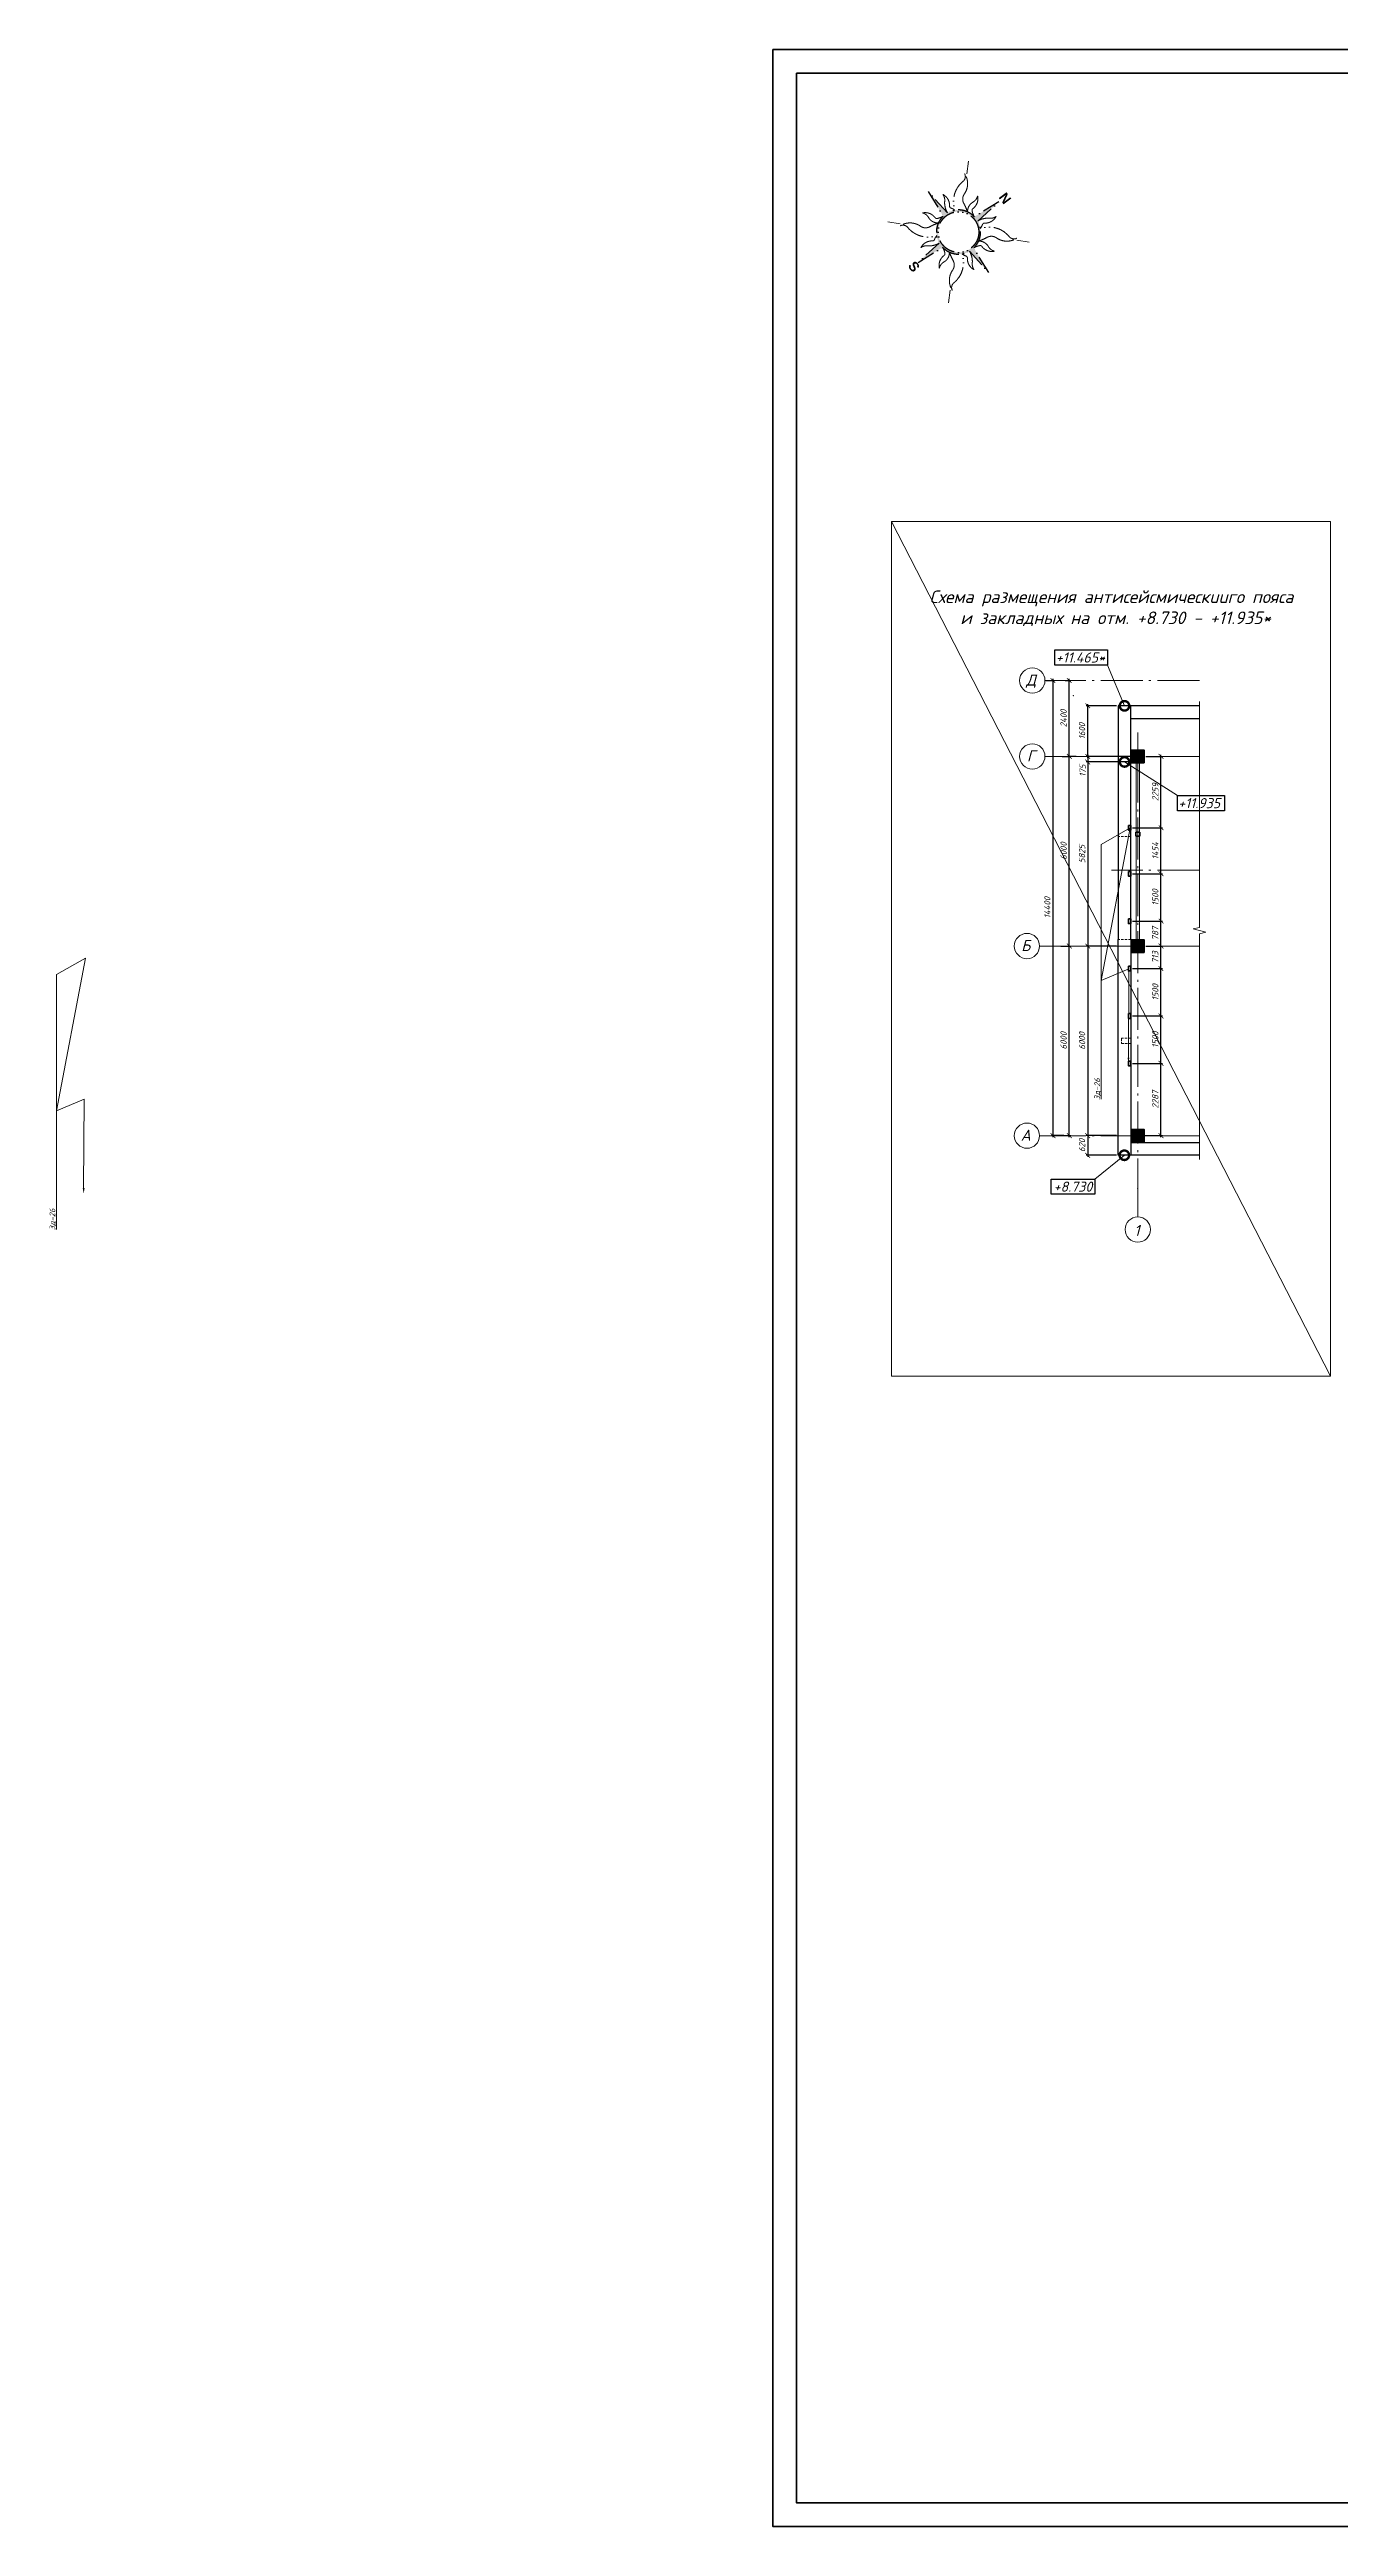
# Model space of a CAD drawing. Header units: millimetres. Extents: x -261261 to 40490, y -238222 to -44846.
# Drawn here: x -261261 to -220414, y -123214 to -44846 of the extents above; entities that cross this region are included whole.
import ezdxf
from ezdxf import colors
from ezdxf.entities.mleader import LeaderData, LeaderLine
from ezdxf.enums import TextEntityAlignment as Align
from ezdxf.math import Vec2, Vec3

# ---------------------------------------------------------------- set-up
doc = ezdxf.new("R2010")
doc.units = ezdxf.units.MM
doc.header["$MEASUREMENT"] = 0
for name, pattern in [('ACAD_ISO14W100', [24, 12, -3, 0, -3, 0, -3, 0, -3]), ('Double Dashed', [1797.222233, 1325, -211.666656, 63.333344, -197.222233]), ('штриховаяX2', [38.1, 25.4, -12.7])]:
    doc.linetypes.add(name, pattern=pattern)
doc.layers.get('0').update_dxf_attribs({"lineweight": 5})
for name, color, linetype, lineweight in [('#Бетон', 10, 'Continuous', 35), ('#Выноски', 150, 'Continuous', 15), ('#Оси', 7, 'Continuous', 5), ('0_Ном._пера__99', 7, 'Continuous', 40), ('k_ Размеры', 7, 'Continuous', 15), ('колонны_Ном._пера__94', 252, 'Continuous', 13), ('колонны_Ном._пера__99', 7, 'Continuous', 40), ('Конструкции', 160, 'Continuous', 5), ('оси_Ном._пера__96', 7, 'Continuous', 5), ('оси_Ном._пера__97', 7, 'Continuous', 20), ('размеры', 7, 'Continuous', 5), ('чертеж_Ном._пера__98', 7, 'Continuous', 35)]:
    doc.layers.add(name, color=color, linetype=linetype, lineweight=lineweight)
for name, color, linetype in [('#стены наруж', 7, 'Continuous'), ('Block01', 7, 'Continuous'), ('колонны', 7, 'Continuous'), ('текст', 7, 'Continuous'), ('чертеж', 7, 'Continuous')]:
    doc.layers.add(name, color=color, linetype=linetype)
doc.styles.add('GOST 2.304', font='isocpeui.ttf')
doc.styles.get("Standard").update_dxf_attribs({"font": 'isocpeui.ttf'})
doc.styles.add('STEP PR', font='isocpeui.ttf')
doc.dimstyles.get("Standard").update_dxf_attribs({"dimtxt": 200, "dimasz": 150, "dimexe": 50, "dimexo": 50, "dimgap": 80, "dimtad": 1, "dimdec": 0, "dimzin": 0, "dimdsep": 46, "dimtxsty": 'Standard', "dimblk": 'ARCHTICK', "dimcen": 5, "dimdle": 50, "dimadec": 0, "dimazin": 0, "dimtfac": 1, "dimtdec": 0, "dimtofl": 0, "dimtmove": 1, "dimatfit": 3, "dimfxl": 1, "dimtolj": 1, "dimtzin": 0, "dimarcsym": 0})

# ---------------------------------------------------------------- blocks, each defined once
blk = doc.blocks.new('Roza vetrov')
at = {"layer": 'Block01', "linetype": 'ACAD_ISO14W100', "true_color": 0xf3d459}
h = blk.add_hatch(color=41, dxfattribs=at)
h.paths.add_polyline_path([(18.4, 27.8), (6.5, 13, 0.343879), (-11.1, 9.5), (-27.8, 18.4), (-13, 6.5, 0.343879), (-9.5, -11.1), (-18.4, -27.8), (-6.5, -13, 0.343879), (11.1, -9.5), (27.8, -18.4), (13, -6.5, 0.343879), (9.5, 11.1)])
h.paths.add_polyline_path([(13.4, 1.3, -1), (-13.4, -1.3, -1)], flags=16)
at = {"layer": 'Block01', "color": 41, "linetype": 'ACAD_ISO14W100', "lineweight": 20, "true_color": 0xf3d459}
for points in [[(-11.1, 9.5, -0.147145), (-15.3, 15.7, 0.199542), (-18, 19.9, -0.291773), (-11.3, 14.2, 0.285284), (-10.1, 13.2, -0.119553), (-7, 12.7, -0.314789), (-8.4, 32.5, 0.353365), (-9.1, 37.6, -0.305908), (-4.8, 24.9, 0.281282), (-3.1, 19, -0.036464), (1.2, 14.5, -0.28414), (2.4, 21.8, 0.199542), (3.9, 26.6, -0.291773), (3.8, 17.8, 0.285284), (3.7, 16.2, 0.090517), (6.5, 13)], [(9.5, 11.1, -0.147145), (15.7, 15.3, 0.199542), (19.9, 18, -0.291773), (14.2, 11.3, 0.285284), (13.2, 10.1, -0.119553), (12.7, 7, -0.314789), (32.5, 8.4, 0.353365), (37.6, 9.1, -0.305908), (24.9, 4.8, 0.281282), (19, 3.1, -0.036464), (14.5, -1.2, -0.28414), (21.8, -2.4, 0.199542), (26.6, -3.9, -0.291773), (17.8, -3.8, 0.285284), (16.2, -3.7, 0.090517), (13, -6.5)], [(-9.5, -11.1, -0.147145), (-15.7, -15.3, 0.199542), (-19.9, -18, -0.291773), (-14.2, -11.3, 0.285284), (-13.2, -10.1, -0.119553), (-12.7, -7, -0.314789), (-32.5, -8.4, 0.353365), (-37.6, -9.1, -0.305908), (-24.9, -4.8, 0.281282), (-19, -3.1, -0.036464), (-14.5, 1.2, -0.28414), (-21.8, 2.4, 0.199542), (-26.6, 3.9, -0.291773), (-17.8, 3.8, 0.285284), (-16.2, 3.7, 0.090517), (-13, 6.5)], [(11.1, -9.5, -0.147145), (15.3, -15.7, 0.199542), (18, -19.9, -0.291773), (11.3, -14.2, 0.285284), (10.1, -13.2, -0.119553), (7, -12.7, -0.314789), (8.4, -32.5, 0.353365), (9.1, -37.6, -0.305908), (4.8, -24.9, 0.281282), (3.1, -19, -0.036464), (-1.2, -14.5, -0.28414), (-2.4, -21.8, 0.199542), (-3.9, -26.6, -0.291773), (-3.8, -17.8, 0.285284), (-3.7, -16.2, 0.090517), (-6.5, -13)]]:
    blk.add_lwpolyline(points, format="xyb", dxfattribs=at)
for points in [[(-7.8, 38), (-9.4, 46.2)], [(38, 7.8), (46.2, 9.4)], [(-38, -7.8), (-46.2, -9.4)], [(7.8, -38), (9.4, -46.2)]]:
    blk.add_lwpolyline(points, dxfattribs=at)
at = {"layer": 'Block01', "color": 41, "linetype": 'ACAD_ISO14W100', "true_color": 0xf3d459}
blk.add_lwpolyline([(6.5, 13, 0.343879), (-11.1, 9.5), (-27.8, 18.4), (-13, 6.5, 0.343879), (-9.5, -11.1), (-18.4, -27.8), (-6.5, -13, 0.343879), (11.1, -9.5), (27.8, -18.4), (13, -6.5, 0.343879), (9.5, 11.1), (18.4, 27.8)], format="xyb", close=True, dxfattribs=at)
blk.add_circle((0, 0), 13.4, dxfattribs=at)
at = {"layer": 'Block01', "color": 41, "true_color": 0xf3d459, "char_height": 6.375, "width": 5.657, "attachment_point": 1, "rotation": 326.5193}
for s, insert in [('{\\fArial|b1|i0|c0|p34;N}', (20.5, 35.7)), ('{\\fArial|b1|i0|c0|p34;S}', (-20.7, -27))]:
    blk.add_mtext(s, dxfattribs=dict(at, insert=insert))
blk = doc.blocks.new('_ArchTick')
at = {"color": 0, "linetype": 'ByBlock', "const_width": 0.15}
blk.add_lwpolyline([(-0.5, -0.5), (0.5, 0.5)], dxfattribs=at)
blk = doc.blocks.new('*D331')
at = {"layer": 'Defpoints', "color": 0, "transparency": 16777216}
for p in [(-229315, -73210), (-228994, -73210), (-229354, -79210)]:
    blk.add_point(p, dxfattribs=at)
at = {"layer": 'размеры', "color": 0, "lineweight": -2, "transparency": 16777216}
for p, q in [((-229265, -73210), (-228944, -73210)), ((-228994, -79260), (-228994, -73160)), ((-229304, -79210), (-228944, -79210))]:
    blk.add_line(p, q, dxfattribs=at)
at = {"layer": 'размеры', "color": 0, "lineweight": -2, "transparency": 16777216, "xscale": 150, "yscale": 150, "zscale": 150}
for p, rotation in [((-228994, -73210), 90), ((-228994, -79210), 270)]:
    blk.add_blockref('_ArchTick', p, dxfattribs=dict(at, rotation=rotation))
at = {"layer": 'размеры', "color": 0, "transparency": 16777216, "insert": (-229174, -76206), "char_height": 200, "attachment_point": 5, "rotation": 90}
blk.add_mtext('\\A1;6000', dxfattribs=at)
blk = doc.blocks.new('*D332')
at = {"layer": 'Defpoints', "color": 0, "transparency": 16777216}
for p in [(-229265, -67210), (-228994, -67210), (-229315, -73210)]:
    blk.add_point(p, dxfattribs=at)
at = {"layer": 'размеры', "color": 0, "lineweight": -2, "transparency": 16777216}
for p, q in [((-229215, -67210), (-228944, -67210)), ((-228994, -73260), (-228994, -67160)), ((-229265, -73210), (-228944, -73210))]:
    blk.add_line(p, q, dxfattribs=at)
at = {"layer": 'размеры', "color": 0, "lineweight": -2, "transparency": 16777216, "xscale": 150, "yscale": 150, "zscale": 150}
for p, rotation in [((-228994, -67210), 90), ((-228994, -73210), 270)]:
    blk.add_blockref('_ArchTick', p, dxfattribs=dict(at, rotation=rotation))
at = {"layer": 'размеры', "color": 0, "transparency": 16777216, "insert": (-229174, -70206), "char_height": 200, "attachment_point": 5, "rotation": 90}
blk.add_mtext('\\A1;6000', dxfattribs=at)
blk = doc.blocks.new('*D333')
at = {"layer": 'Defpoints', "color": 0, "transparency": 16777216}
for p in [(-229789, -64810), (-229510, -79210), (-229121, -79210)]:
    blk.add_point(p, dxfattribs=at)
at = {"layer": 'размеры', "color": 0, "lineweight": -2, "transparency": 16777216}
for p, q in [((-229739, -64810), (-229460, -64810)), ((-229510, -64760), (-229510, -79260)), ((-229171, -79210), (-229560, -79210))]:
    blk.add_line(p, q, dxfattribs=at)
at = {"layer": 'размеры', "color": 0, "lineweight": -2, "transparency": 16777216, "xscale": 150, "yscale": 150, "zscale": 150}
for p, rotation in [((-229510, -64810), 90), ((-229510, -79210), 270)]:
    blk.add_blockref('_ArchTick', p, dxfattribs=dict(at, rotation=rotation))
at = {"layer": 'размеры', "color": 0, "transparency": 16777216, "insert": (-229690, -71996), "char_height": 200, "attachment_point": 5, "rotation": 90}
blk.add_mtext('\\A1;14400', dxfattribs=at)
blk = doc.blocks.new('*D334')
at = {"layer": 'Defpoints', "color": 0, "transparency": 16777216}
for p in [(-229172, -64810), (-228996, -64810), (-228722, -67210)]:
    blk.add_point(p, dxfattribs=at)
at = {"layer": 'размеры', "color": 0, "lineweight": -2, "transparency": 16777216}
for p, q in [((-229122, -64810), (-228946, -64810)), ((-228996, -67260), (-228996, -64760)), ((-228772, -67210), (-229046, -67210))]:
    blk.add_line(p, q, dxfattribs=at)
at = {"layer": 'размеры', "color": 0, "lineweight": -2, "transparency": 16777216, "xscale": 150, "yscale": 150, "zscale": 150}
for p, rotation in [((-228996, -64810), 90), ((-228996, -67210), 270)]:
    blk.add_blockref('_ArchTick', p, dxfattribs=dict(at, rotation=rotation))
at = {"layer": 'размеры', "color": 0, "transparency": 16777216, "insert": (-229176, -66010), "char_height": 200, "attachment_point": 5, "rotation": 90}
blk.add_mtext('\\A1;2400', dxfattribs=at)
blk = doc.blocks.new('Колонна_15_1', base_point=(22379, 71856))
at = {"layer": 'колонны_Ном._пера__94', "linetype": 'Continuous', "true_color": 0x7d7d7d}
blk.add_hatch(color=8, dxfattribs=at).paths.add_polyline_path([(22179, 71647), (22579, 71647), (22579, 72047), (22179, 72047)])
blk.add_hatch(color=8, dxfattribs=at).paths.add_polyline_path([(22179, 71647), (22579, 71647), (22579, 72047), (22179, 72047)])
at = {"layer": 'колонны_Ном._пера__99', "linetype": 'Continuous', "flags": 128}
blk.add_lwpolyline([(22179, 71647), (22579, 71647), (22579, 72047), (22179, 72047)], close=True, dxfattribs=at)
at = {"layer": 'колонны_Ном._пера__99', "color": 8, "linetype": 'Continuous', "true_color": 0x737373, "flags": 128}
blk.add_lwpolyline([(22179, 71647), (22579, 71647), (22579, 72047), (22179, 72047)], close=True, dxfattribs=at)
at = {"layer": 'оси_Ном._пера__96', "color": 253, "lineweight": 5, "true_color": 0x9c9c9c}
for points in [[(22179, 71847), (22579, 71847)], [(22179, 71847), (22579, 71847)], [(22379, 72047), (22379, 71647)], [(22379, 72047), (22379, 71647)]]:
    blk.add_lwpolyline(points, dxfattribs=at)
blk = doc.blocks.new('Связ001')
at = {"layer": 'Конструкции', "color": 102, "linetype": 'Continuous', "lineweight": 9}
blk.add_lwpolyline([(5837, 0), (5837, 100), (0, 100), (0, 0), (5837, 0)], dxfattribs=at)
blk = doc.blocks.new('*U335')
at = {"color": 0, "linetype": 'ByBlock', "lineweight": -2}
for p, q in [((44.69, 0), (45, 1.25)), ((45, 1.25), (45.62, -1.25)), ((44.69, 0), (0, 0)), ((45.62, -1.25), (45.94, 0)), ((90.62, 0), (45.94, 0))]:
    blk.add_line(p, q, dxfattribs=at)
blk = doc.blocks.new('_DotSmall')
at = {"color": 0, "linetype": 'ByBlock', "const_width": 0.5}
blk.add_lwpolyline([(-0.0625, 0, 1), (0.0625, 0, 1)], format="xyb", close=True, dxfattribs=at)
blk = doc.blocks.new('*D336')
at = {"color": 0, "lineweight": -2, "transparency": 16777216}
for p, q in [((-226677, -67210), (-228461, -67210)), ((-227097, -67385), (-228461, -67385)), ((-228411, -67160), (-228411, -67435))]:
    blk.add_line(p, q, dxfattribs=at)
at = {"layer": 'Defpoints', "color": 0, "transparency": 16777216}
for p in [(-228411, -67385), (-227047, -67385), (-226627, -67210)]:
    blk.add_point(p, dxfattribs=at)
at = {"color": 0, "lineweight": -2, "transparency": 16777216, "xscale": 150, "yscale": 150, "zscale": 150}
for p, rotation in [((-228411, -67210), 90), ((-228411, -67385), 270)]:
    blk.add_blockref('_ArchTick', p, dxfattribs=dict(at, rotation=rotation))
at = {"color": 0, "transparency": 16777216, "insert": (-228570, -67665), "char_height": 200, "attachment_point": 5, "rotation": 90}
blk.add_mtext('\\A1;175', dxfattribs=at)
blk = doc.blocks.new('*D337')
at = {"color": 0, "lineweight": -2, "transparency": 16777216}
for p, q in [((-227497, -65610), (-228461, -65610)), ((-228411, -67260), (-228411, -65560)), ((-227097, -67210), (-228461, -67210))]:
    blk.add_line(p, q, dxfattribs=at)
at = {"layer": 'Defpoints', "color": 0, "transparency": 16777216}
for p in [(-228411, -65610), (-227447, -65610), (-227047, -67210)]:
    blk.add_point(p, dxfattribs=at)
at = {"color": 0, "lineweight": -2, "transparency": 16777216, "xscale": 150, "yscale": 150, "zscale": 150}
for p, rotation in [((-228411, -65610), 90), ((-228411, -67210), 270)]:
    blk.add_blockref('_ArchTick', p, dxfattribs=dict(at, rotation=rotation))
at = {"color": 0, "transparency": 16777216, "insert": (-228591, -66410), "char_height": 200, "attachment_point": 5, "rotation": 90}
blk.add_mtext('\\A1;1600', dxfattribs=at)
blk = doc.blocks.new('*D338')
at = {"color": 0, "lineweight": -2, "transparency": 16777216}
for p, q in [((-227097, -67385), (-228461, -67385)), ((-228411, -67335), (-228411, -73260)), ((-227497, -73210), (-228461, -73210))]:
    blk.add_line(p, q, dxfattribs=at)
at = {"layer": 'Defpoints', "color": 0, "transparency": 16777216}
for p in [(-227047, -67385), (-228411, -73210), (-227447, -73210)]:
    blk.add_point(p, dxfattribs=at)
at = {"color": 0, "lineweight": -2, "transparency": 16777216, "xscale": 150, "yscale": 150, "zscale": 150}
for p, rotation in [((-228411, -67385), 90), ((-228411, -73210), 270)]:
    blk.add_blockref('_ArchTick', p, dxfattribs=dict(at, rotation=rotation))
at = {"color": 0, "transparency": 16777216, "insert": (-228591, -70298), "char_height": 200, "attachment_point": 5, "rotation": 90}
blk.add_mtext('\\A1;5825', dxfattribs=at)
blk = doc.blocks.new('*D339')
at = {"color": 0, "lineweight": -2, "transparency": 16777216}
for p, q in [((-227497, -73210), (-228461, -73210)), ((-228411, -73160), (-228411, -79260)), ((-227497, -79210), (-228461, -79210))]:
    blk.add_line(p, q, dxfattribs=at)
at = {"layer": 'Defpoints', "color": 0, "transparency": 16777216}
for p in [(-227447, -73210), (-228411, -79210), (-227447, -79210)]:
    blk.add_point(p, dxfattribs=at)
at = {"color": 0, "lineweight": -2, "transparency": 16777216, "xscale": 150, "yscale": 150, "zscale": 150}
for p, rotation in [((-228411, -73210), 90), ((-228411, -79210), 270)]:
    blk.add_blockref('_ArchTick', p, dxfattribs=dict(at, rotation=rotation))
at = {"color": 0, "transparency": 16777216, "insert": (-228591, -76210), "char_height": 200, "attachment_point": 5, "rotation": 90}
blk.add_mtext('\\A1;6000', dxfattribs=at)
blk = doc.blocks.new('*D340')
at = {"color": 0, "lineweight": -2, "transparency": 16777216}
for p, q in [((-227497, -79210), (-228461, -79210)), ((-227497, -79830), (-228461, -79830)), ((-228411, -79160), (-228411, -79880))]:
    blk.add_line(p, q, dxfattribs=at)
at = {"layer": 'Defpoints', "color": 0, "transparency": 16777216}
for p in [(-228411, -79830), (-227447, -79210), (-227447, -79830)]:
    blk.add_point(p, dxfattribs=at)
at = {"color": 0, "lineweight": -2, "transparency": 16777216, "xscale": 150, "yscale": 150, "zscale": 150}
for p, rotation in [((-228411, -79210), 90), ((-228411, -79830), 270)]:
    blk.add_blockref('_ArchTick', p, dxfattribs=dict(at, rotation=rotation))
at = {"color": 0, "transparency": 16777216, "insert": (-228591, -79520), "char_height": 200, "attachment_point": 5, "rotation": 90}
blk.add_mtext('\\A1;620', dxfattribs=at)
blk = doc.blocks.new('*D341')
at = {"layer": 'Defpoints', "color": 0, "transparency": 16777216}
for p in [(-227047, -76923), (-226093, -76923), (-226827, -79210)]:
    blk.add_point(p, dxfattribs=at)
at = {"layer": 'k_ Размеры', "color": 0, "lineweight": -2, "transparency": 16777216}
for p, q in [((-226997, -76923), (-226043, -76923)), ((-226093, -79260), (-226093, -76873)), ((-226777, -79210), (-226043, -79210))]:
    blk.add_line(p, q, dxfattribs=at)
at = {"layer": 'k_ Размеры', "color": 0, "lineweight": -2, "transparency": 16777216, "xscale": 150, "yscale": 150, "zscale": 150}
for p, rotation in [((-226093, -76923), 90), ((-226093, -79210), 270)]:
    blk.add_blockref('_ArchTick', p, dxfattribs=dict(at, rotation=rotation))
at = {"layer": 'k_ Размеры', "color": 0, "transparency": 16777216, "insert": (-226274, -78067), "char_height": 200, "attachment_point": 5, "rotation": 90}
blk.add_mtext('\\A1;2287', dxfattribs=at)
blk = doc.blocks.new('*D342')
at = {"layer": 'Defpoints', "color": 0, "transparency": 16777216}
for p in [(-227047, -75423), (-226093, -75423), (-227047, -76923)]:
    blk.add_point(p, dxfattribs=at)
at = {"layer": 'k_ Размеры', "color": 0, "lineweight": -2, "transparency": 16777216}
for p, q in [((-226997, -75423), (-226043, -75423)), ((-226093, -76973), (-226093, -75373)), ((-226997, -76923), (-226043, -76923))]:
    blk.add_line(p, q, dxfattribs=at)
at = {"layer": 'k_ Размеры', "color": 0, "lineweight": -2, "transparency": 16777216, "xscale": 150, "yscale": 150, "zscale": 150}
for p, rotation in [((-226093, -75423), 90), ((-226093, -76923), 270)]:
    blk.add_blockref('_ArchTick', p, dxfattribs=dict(at, rotation=rotation))
at = {"layer": 'k_ Размеры', "color": 0, "transparency": 16777216, "insert": (-226273, -76173), "char_height": 200, "attachment_point": 5, "rotation": 90}
blk.add_mtext('\\A1;1500', dxfattribs=at)
blk = doc.blocks.new('*D343')
at = {"layer": 'Defpoints', "color": 0, "transparency": 16777216}
for p in [(-227047, -73923), (-226093, -73923), (-227047, -75423)]:
    blk.add_point(p, dxfattribs=at)
at = {"layer": 'k_ Размеры', "color": 0, "lineweight": -2, "transparency": 16777216}
for p, q in [((-226997, -73923), (-226043, -73923)), ((-226093, -75473), (-226093, -73873)), ((-226997, -75423), (-226043, -75423))]:
    blk.add_line(p, q, dxfattribs=at)
at = {"layer": 'k_ Размеры', "color": 0, "lineweight": -2, "transparency": 16777216, "xscale": 150, "yscale": 150, "zscale": 150}
for p, rotation in [((-226093, -73923), 90), ((-226093, -75423), 270)]:
    blk.add_blockref('_ArchTick', p, dxfattribs=dict(at, rotation=rotation))
at = {"layer": 'k_ Размеры', "color": 0, "transparency": 16777216, "insert": (-226273, -74673), "char_height": 200, "attachment_point": 5, "rotation": 90}
blk.add_mtext('\\A1;1500', dxfattribs=at)
blk = doc.blocks.new('*D344')
at = {"layer": 'Defpoints', "color": 0, "transparency": 16777216}
for p in [(-226626, -73210), (-226093, -73210), (-227047, -73923)]:
    blk.add_point(p, dxfattribs=at)
at = {"layer": 'k_ Размеры', "color": 0, "lineweight": -2, "transparency": 16777216}
for p, q in [((-226576, -73210), (-226043, -73210)), ((-226093, -73973), (-226093, -73160)), ((-226997, -73923), (-226043, -73923))]:
    blk.add_line(p, q, dxfattribs=at)
at = {"layer": 'k_ Размеры', "color": 0, "lineweight": -2, "transparency": 16777216, "xscale": 150, "yscale": 150, "zscale": 150}
for p, rotation in [((-226093, -73210), 90), ((-226093, -73923), 270)]:
    blk.add_blockref('_ArchTick', p, dxfattribs=dict(at, rotation=rotation))
at = {"layer": 'k_ Размеры', "color": 0, "transparency": 16777216, "insert": (-226274, -73567), "char_height": 200, "attachment_point": 5, "rotation": 90}
blk.add_mtext('\\A1;713', dxfattribs=at)
blk = doc.blocks.new('*D345')
at = {"layer": 'Defpoints', "color": 0, "transparency": 16777216}
for p in [(-227047, -72423), (-226093, -72423), (-226626, -73210)]:
    blk.add_point(p, dxfattribs=at)
at = {"layer": 'k_ Размеры', "color": 0, "lineweight": -2, "transparency": 16777216}
for p, q in [((-226997, -72423), (-226043, -72423)), ((-226093, -73260), (-226093, -72373)), ((-226576, -73210), (-226043, -73210))]:
    blk.add_line(p, q, dxfattribs=at)
at = {"layer": 'k_ Размеры', "color": 0, "lineweight": -2, "transparency": 16777216, "xscale": 150, "yscale": 150, "zscale": 150}
for p, rotation in [((-226093, -72423), 90), ((-226093, -73210), 270)]:
    blk.add_blockref('_ArchTick', p, dxfattribs=dict(at, rotation=rotation))
at = {"layer": 'k_ Размеры', "color": 0, "transparency": 16777216, "insert": (-226274, -72817), "char_height": 200, "attachment_point": 5, "rotation": 90}
blk.add_mtext('\\A1;787', dxfattribs=at)
blk = doc.blocks.new('*D346')
at = {"layer": 'Defpoints', "color": 0, "transparency": 16777216}
for p in [(-227047, -70923), (-226093, -70923), (-227047, -72423)]:
    blk.add_point(p, dxfattribs=at)
at = {"layer": 'k_ Размеры', "color": 0, "lineweight": -2, "transparency": 16777216}
for p, q in [((-226997, -70923), (-226043, -70923)), ((-226093, -72473), (-226093, -70873)), ((-226997, -72423), (-226043, -72423))]:
    blk.add_line(p, q, dxfattribs=at)
at = {"layer": 'k_ Размеры', "color": 0, "lineweight": -2, "transparency": 16777216, "xscale": 150, "yscale": 150, "zscale": 150}
for p, rotation in [((-226093, -70923), 90), ((-226093, -72423), 270)]:
    blk.add_blockref('_ArchTick', p, dxfattribs=dict(at, rotation=rotation))
at = {"layer": 'k_ Размеры', "color": 0, "transparency": 16777216, "insert": (-226273, -71673), "char_height": 200, "attachment_point": 5, "rotation": 90}
blk.add_mtext('\\A1;1500', dxfattribs=at)
blk = doc.blocks.new('*D347')
at = {"layer": 'Defpoints', "color": 0, "transparency": 16777216}
for p in [(-227047, -69469), (-226093, -69469), (-227047, -70923)]:
    blk.add_point(p, dxfattribs=at)
at = {"layer": 'k_ Размеры', "color": 0, "lineweight": -2, "transparency": 16777216}
for p, q in [((-226997, -69469), (-226043, -69469)), ((-226093, -70973), (-226093, -69419)), ((-226997, -70923), (-226043, -70923))]:
    blk.add_line(p, q, dxfattribs=at)
at = {"layer": 'k_ Размеры', "color": 0, "lineweight": -2, "transparency": 16777216, "xscale": 150, "yscale": 150, "zscale": 150}
for p, rotation in [((-226093, -69469), 90), ((-226093, -70923), 270)]:
    blk.add_blockref('_ArchTick', p, dxfattribs=dict(at, rotation=rotation))
at = {"layer": 'k_ Размеры', "color": 0, "transparency": 16777216, "insert": (-226273, -70196), "char_height": 200, "attachment_point": 5, "rotation": 90}
blk.add_mtext('\\A1;1454', dxfattribs=at)
blk = doc.blocks.new('*D348')
at = {"layer": 'Defpoints', "color": 0, "transparency": 16777216}
for p in [(-226627, -67210), (-226093, -67210), (-227047, -69469)]:
    blk.add_point(p, dxfattribs=at)
at = {"layer": 'k_ Размеры', "color": 0, "lineweight": -2, "transparency": 16777216}
for p, q in [((-226577, -67210), (-226043, -67210)), ((-226093, -69519), (-226093, -67160)), ((-226997, -69469), (-226043, -69469))]:
    blk.add_line(p, q, dxfattribs=at)
at = {"layer": 'k_ Размеры', "color": 0, "lineweight": -2, "transparency": 16777216, "xscale": 150, "yscale": 150, "zscale": 150}
for p, rotation in [((-226093, -67210), 90), ((-226093, -69469), 270)]:
    blk.add_blockref('_ArchTick', p, dxfattribs=dict(at, rotation=rotation))
at = {"layer": 'k_ Размеры', "color": 0, "transparency": 16777216, "insert": (-226273, -68340), "char_height": 200, "attachment_point": 5, "rotation": 90}
blk.add_mtext('\\A1;2259', dxfattribs=at)

msp = doc.modelspace()

# ---------------------------------------------------------------- linework, layer by layer
at = {"layer": '#Бетон', "linetype": 'штриховаяX2', "lineweight": 9, "ltscale": 3}
for points in [[(-227047.3, -69740.7), (-227447.3, -69740.7)], [(-227047.3, -73000.4), (-227447.3, -73000.4)]]:
    msp.add_lwpolyline(points, dxfattribs=at)
at = {"layer": '#Бетон'}
for points in [[(-227122.3, -69394.3), (-227122.3, -69544.3), (-227047.3, -69544.3), (-227047.3, -69394.3), (-227122.3, -69394.3)], [(-227122.3, -70848), (-227122.3, -70998), (-227047.3, -70998), (-227047.3, -70848), (-227122.3, -70848)], [(-227122.3, -72348), (-227122.3, -72498), (-227047.3, -72498), (-227047.3, -72348), (-227122.3, -72348)], [(-227122.3, -73848), (-227122.3, -73998), (-227047.3, -73998), (-227047.3, -73848), (-227122.3, -73848)], [(-227122.3, -75348), (-227122.3, -75498), (-227047.3, -75498), (-227047.3, -75348), (-227122.3, -75348)], [(-227122.3, -76848), (-227122.3, -76998), (-227047.3, -76998), (-227047.3, -76848), (-227122.3, -76848)]]:
    msp.add_lwpolyline(points, dxfattribs=at)
at = {"layer": '#Бетон', "linetype": 'штриховаяX2', "lineweight": 9, "ltscale": 3}
msp.add_lwpolyline([(-227047.3, -76130.4), (-227347.3, -76130.4), (-227347.3, -76290.4), (-227047.3, -76290.4)], close=True, dxfattribs=at)
at = {"layer": '#стены наруж', "lineweight": 30}
msp.add_line((-227047.3, -67385.4), (-227447.3, -67385.4), dxfattribs=at)
for points in [[(-224874.5, -65610.4), (-227447.3, -65610.4), (-227447.3, -73000.4)], [(-227047.3, -73000.4), (-227047.3, -65610.4)], [(-227047.3, -66010.4), (-224874.5, -66010.4)], [(-227447.3, -79830.4), (-227447.3, -73000.4)], [(-227047.3, -73000.4), (-227047.3, -79830.4)], [(-224874.5, -79830.4), (-227447.3, -79830.4)], [(-227047.3, -79430.4), (-224874.5, -79430.4)]]:
    msp.add_lwpolyline(points, dxfattribs=at)
at = {"color": 3, "lineweight": 40}
for points in [[(-238376.9, -44845.8), (-11282.4, -44845.8), (-11282.4, -123214.4), (-238376.9, -123214.4)], [(-237626.3, -45596.4), (-12033, -45596.4), (-12033, -122463.8), (-237626.3, -122463.8)]]:
    msp.add_lwpolyline(points, close=True, dxfattribs=at)
msp.add_lwpolyline([(-234615.5, -59775.3), (-220732.9, -59775.3), (-220732.9, -86823.1), (-234615.5, -86823.1)], close=True)
msp.add_lwpolyline([(-234615.5, -59775.3), (-220732.9, -86823.1)])
at = {"layer": 'Defpoints', "color": 8, "linetype": 'штриховаяX2', "lineweight": 5, "ltscale": 5, "true_color": 0x737373, "const_width": 0.5}
msp.add_lwpolyline([(-224874.5, -79410.4), (-226627.3, -79410.4), (-226627.3, -79010.4), (-224874.5, -79010.4)], dxfattribs=at)
at = {"layer": 'колонны_Ном._пера__99', "linetype": 'Continuous', "flags": 128}
msp.add_lwpolyline([(-226887, -69730.7), (-226767, -69730.7), (-226767, -69610.7), (-226887, -69610.7)], close=True, dxfattribs=at)
at = {"layer": 'оси_Ном._пера__96', "linetype": 'Double Dashed'}
for p, q in [((-229034.2, -64810.4), (-229765.2, -64810.4)), ((-224874.5, -64810.4), (-229034.2, -64810.4)), ((-226827, -67349.3), (-226827, -66449.3)), ((-228865.2, -67210.4), (-229765.2, -67210.4)), ((-224874.5, -67210.4), (-228865.2, -67210.4)), ((-224874.5, -70810.4), (-227658.3, -70810.4)), ((-229034.2, -73210.4), (-229934.2, -73210.4)), ((-224874.5, -73210.4), (-229034.2, -73210.4))]:
    msp.add_line(p, q, dxfattribs=at)
at = {"layer": 'оси_Ном._пера__96', "linetype": 'Double Dashed', "lineweight": 5}
for p, q in [((-226827, -67349.3), (-226827, -80880.6)), ((-229034.2, -79210.4), (-229934.2, -79210.4)), ((-224874.5, -79210.4), (-229034.2, -79210.4)), ((-226827, -80880.6), (-226827, -81780.6))]:
    msp.add_line(p, q, dxfattribs=at)
at = {"layer": 'оси_Ном._пера__96', "linetype": 'Double Dashed'}
for p in [(-229034.2, -64810.4), (-229034.2, -64810.4), (-228865.2, -65285.4), (-228865.2, -67210.4), (-228865.2, -67210.4), (-229034.2, -73210.4), (-229034.2, -73210.4), (-229034.2, -79210.4), (-229034.2, -79210.4), (-226827, -80880.6), (-226827, -80880.6)]:
    msp.add_point(p, dxfattribs=at)
at = {"layer": 'оси_Ном._пера__97', "linetype": 'Continuous'}
for centre, major_axis, start_param, end_param in [((-230165.2, -64810.4), (282.8, 282.8), 2.3561945, 8.6393798), ((-230165.2, -67210.4), (-282.8, 282.8), 0.7853982, 7.0685835), ((-230334.2, -73210.4), (282.8, 282.8), 2.3561945, 8.6393798), ((-230334.2, -79210.4), (282.8, 282.8), 2.3561945, 8.6393798), ((-226827, -82180.6), (282.8, 282.8), 3.9269908, 10.2101761)]:
    msp.add_ellipse(centre, major_axis=major_axis, ratio=1, start_param=start_param, end_param=end_param, dxfattribs=at)
at = {"layer": 'текст'}
for points in [[(-229447.4, -63841.2), (-227787.5, -63841.2), (-227787.5, -64321.2), (-229447.4, -64321.2), (-229447.4, -63841.2)], [(-225573.1, -68449.7), (-224087.9, -68449.7), (-224087.9, -68929.7), (-225573.1, -68929.7), (-225573.1, -68449.7)], [(-229567.5, -80583.2), (-228190, -80583.2), (-228190, -81063.2), (-229567.5, -81063.2), (-229567.5, -80583.2)]]:
    msp.add_lwpolyline(points, dxfattribs=at)

# ---------------------------------------------------------------- block references
at = {"xscale": -160, "yscale": 160, "zscale": 160, "rotation": 90}
msp.add_blockref('*U335', (-224874.5, -65470.4), dxfattribs=at)
at = {"layer": 'колонны'}
for p in [(-226827, -67201.5), (-226825.8, -73201.5), (-226827.3, -79201.5)]:
    msp.add_blockref('Колонна_15_1', p, dxfattribs=at)
at = {"layer": 'чертеж', "xscale": 47.99999999171308, "yscale": 47.99999999171308, "zscale": 47.99999999171308, "rotation": 340.3516108222644}
msp.add_blockref('Roza vetrov', (-232500.5, -50620.2), dxfattribs=at)
at = {"layer": 'чертеж_Ном._пера__98', "linetype": 'Continuous', "lineweight": 5, "xscale": 0.9584354169361498, "zscale": 1000, "rotation": 90}
msp.add_blockref('Связ001', (-226775.5, -73010.4), dxfattribs=at)

# ---------------------------------------------------------------- texts
at = {"layer": '#Оси', "linetype": 'Continuous', "ltscale": 100, "style": 'GOST 2.304'}
for s, p in [('Д', (-230202.8, -64794.1)), ('Г', (-230202.8, -67194.1)), ('Б', (-230371.8, -73194.1)), ('А', (-230371.8, -79194.1)), ('1', (-226854.4, -82207.9))]:
    msp.add_text(s, height=350, dxfattribs=at).set_placement(p, align=Align.MIDDLE_CENTER)
at = {"layer": '0_Ном._пера__99', "linetype": 'Continuous', "insert": (-233696.3, -62524.2), "char_height": 400, "width": 12615.933, "attachment_point": 4}
msp.add_mtext('\\pi282.06;Схема размещения антисейсмическuuго пояса\\P\\pi1254;и закладных на отм. +8.730 - +11.935*', dxfattribs=at)
at = {"layer": 'текст', "style": 'STEP PR'}
for s, p in [('+11.465*', (-228644.2, -64081.2)), ('+11.935', (-224884.4, -68689.7)), ('+8.730', (-228878.8, -80823.2))]:
    msp.add_text(s, height=320, dxfattribs=at).set_placement(p, align=Align.MIDDLE_CENTER)

# ---------------------------------------------------------------- dimensions: what is measured, and where the dimension line sits
for base, p1, p2, picture, middle in [((-228411.1, -65610.4), (-227047.3, -67210.4), (-227447.3, -65610.4), '*D337', (-228591.1, -66410.4)), ((-228411.1, -73210.4), (-227047.3, -67385.4), (-227447.3, -73210.4), '*D338', (-228591.1, -70297.9)), ((-228411.1, -79210.4), (-227447.3, -73210.4), (-227447.3, -79210.4), '*D339', (-228591.1, -76210.4)), ((-228411.1, -79830.4), (-227447.3, -79210.4), (-227447.3, -79830.4), '*D340', (-228591.1, -79520.4))]:
    dim = msp.add_linear_dim(base=base, p1=p1, p2=p2, angle=90, dimstyle='Standard')
    dim.commit()
    dim.dimension.update_dxf_attribs({"geometry": picture, "text_midpoint": middle})
dim = msp.add_linear_dim(base=(-228411.1, -67385.4), p1=(-226627, -67210.4), p2=(-227047.3, -67385.4), angle=90, dimstyle='Standard')
dim.commit()
dim.dimension.update_dxf_attribs({"geometry": '*D336', "text_midpoint": (-228388.3, -67664.7), "dimtype": 160})
at = {"layer": 'k_ Размеры'}
for base, p1, p2, picture, middle in [((-226093.2, -67210.4), (-227047.3, -69469.3), (-226627, -67210.4), '*D348', (-226273.2, -68339.8)), ((-226093.2, -69469.3), (-227047.3, -70923), (-227047.3, -69469.3), '*D347', (-226273.2, -70196.1)), ((-226093.2, -70923), (-227047.3, -72423), (-227047.3, -70923), '*D346', (-226273.2, -71673)), ((-226093.2, -72423), (-226625.8, -73210.4), (-227047.3, -72423), '*D345', (-226274.5, -72816.7)), ((-226093.2, -73210.4), (-227047.3, -73923), (-226625.8, -73210.4), '*D344', (-226274.5, -73566.7)), ((-226093.2, -73923), (-227047.3, -75423), (-227047.3, -73923), '*D343', (-226273.2, -74673)), ((-226093.2, -75423), (-227047.3, -76923), (-227047.3, -75423), '*D342', (-226273.2, -76173)), ((-226093.2, -76923), (-226827.3, -79210.4), (-227047.3, -76923), '*D341', (-226274.5, -78066.7))]:
    dim = msp.add_linear_dim(base=base, p1=p1, p2=p2, angle=90, dimstyle='Standard', dxfattribs=at)
    dim.commit()
    dim.dimension.update_dxf_attribs({"geometry": picture, "text_midpoint": middle})
at = {"layer": 'размеры'}
for base, p1, p2, angle, picture, middle in [((-229509.6, -79210.4), (-229789, -64810.4), (-229120.8, -79210.4), 270, '*D333', (-229509.6, -71996.1)), ((-228993.7, -67210.4), (-229315.2, -73210.4), (-229264.8, -67210.4), 90, '*D332', (-228993.7, -70205.6)), ((-228993.7, -73210.4), (-229353.5, -79210.4), (-229315.2, -73210.4), 90, '*D331', (-228993.7, -76205.6))]:
    dim = msp.add_linear_dim(base=base, p1=p1, p2=p2, angle=angle, dimstyle='Standard', dxfattribs=at)
    dim.commit()
    dim.dimension.update_dxf_attribs({"geometry": picture, "text_midpoint": middle, "dimtype": 160})
dim = msp.add_linear_dim(base=(-228996.4, -64810.4), p1=(-228721.5, -67210.4), p2=(-229172.1, -64810.4), angle=90, dimstyle='Standard', dxfattribs=at)
dim.commit()
dim.dimension.update_dxf_attribs({"geometry": '*D334', "text_midpoint": (-229176.4, -66010.4)})

# ---------------------------------------------------------------- leaders
at = {"layer": '#Выноски'}
ml = msp.add_multileader_mtext('Standard', dxfattribs=at)
ml.set_content('\\A1; ', color=256, style='STEP PR')
ml.set_leader_properties(color=256, linetype='ByLayer', lineweight=-1)
ml.set_arrow_properties(name='DOTSMALL')
ml.build(insert=Vec2(0, 0))
ml.multileader.update_dxf_attribs({"text_left_attachment_type": 6, "text_right_attachment_type": 6, "dogleg_length": 0, "arrow_head_size": 600})
ctx = ml.context
ctx.base_point, ctx.char_height, ctx.arrow_head_size, ctx.landing_gap_size, ctx.plane_origin = Vec3(-228660.2, -64321.2), 600, 600, 250, Vec3(-172320.7, -113094)
ctx.left_attachment, ctx.right_attachment, ctx.text_align_type = 6, 6, 1
notes = []
notes.append((ctx, [(1, (1, 1, 0), (-227787.5, -64321.2), (-1, 0), 0, [(1, [(-227247.3, -65610.4)], 0, [])])]))
ctx.mtext.insert, ctx.mtext.rotation, ctx.mtext.width, ctx.mtext.defined_height, ctx.mtext.alignment, ctx.mtext.flow_direction = Vec3(-228223.9, -63721.2), 6.2831853, 1733.602, 580.9, 2, 5
ml = msp.add_multileader_mtext('Standard', dxfattribs=at)
ml.set_content('\\A1; ', color=256, style='STEP PR')
ml.set_leader_properties(color=256, linetype='ByLayer', lineweight=-1)
ml.set_arrow_properties(name='DOTSMALL')
ml.build(insert=Vec2(0, 0))
ml.multileader.update_dxf_attribs({"text_left_attachment_type": 6, "text_right_attachment_type": 6, "dogleg_length": 0, "arrow_head_size": 600})
ctx = ml.context
ctx.base_point, ctx.char_height, ctx.arrow_head_size, ctx.landing_gap_size, ctx.plane_origin = Vec3(-225573.1, -68449.7), 600, 600, 250, Vec3(-172320.7, -115837.7)
ctx.left_attachment, ctx.right_attachment, ctx.text_align_type = 6, 6, 1
notes.append((ctx, [(0, (1, 1, 0), (-225573.1, -68449.7), (1, 0), 0, [(1, [(-227247.3, -67385.4)], 0, [])])]))
ctx.mtext.insert, ctx.mtext.rotation, ctx.mtext.width, ctx.mtext.defined_height, ctx.mtext.alignment, ctx.mtext.flow_direction = Vec3(-225136.7, -67849.7), 6.2831853, 1733.602, 580.9, 2, 5
ml = msp.add_multileader_mtext('Standard', dxfattribs=at)
ml.set_content('\\A1;Зд-26', color=256, style='STEP PR')
ml.set_leader_properties(color=256, linetype='ByLayer', lineweight=-1)
ml.build(insert=Vec2(0, 0))
ml.multileader.update_dxf_attribs({"text_left_attachment_type": 6, "text_right_attachment_type": 6, "dogleg_length": 0, "arrow_head_size": 180, "scale": 0.75})
ctx = ml.context
ctx.base_point, ctx.scale, ctx.char_height, ctx.arrow_head_size, ctx.landing_gap_size, ctx.plane_origin, ctx.plane_x_axis, ctx.plane_y_axis = Vec3(-227984.7, -78137.5), 0.75, 180, 180, 75, Vec3(-214549.1, -72005.8), Vec3(0, 1), Vec3(-1, 0)
ctx.left_attachment, ctx.right_attachment, ctx.text_align_type = 6, 6, 2
notes.append((ctx, [(1, (1, 1, 0), (-227984.7, -77320.6), (0, -1), 0, [(2, [(-227122.3, -76923), (-227108.7, -73932.9), (-227984.7, -74305), (-227064.9, -69475.4), (-227984.7, -69992.7)], 0, [])])]))
ctx.mtext.insert, ctx.mtext.text_direction, ctx.mtext.rotation, ctx.mtext.defined_height, ctx.mtext.alignment, ctx.mtext.flow_direction = Vec3(-228200.7, -77395.6), Vec3(0, 1), 1.5707963, 301.3, 3, 5
ml = msp.add_multileader_mtext('Standard', dxfattribs=at)
ml.set_content('\\A1;Зд-26', color=256, style='STEP PR')
ml.set_leader_properties(color=256, linetype='ByLayer', lineweight=-1)
ml.build(insert=Vec2(0, 0))
ml.multileader.update_dxf_attribs({"text_left_attachment_type": 6, "text_right_attachment_type": 6, "dogleg_length": 0, "arrow_head_size": 180, "scale": 0.75})
ctx = ml.context
ctx.base_point, ctx.scale, ctx.char_height, ctx.arrow_head_size, ctx.landing_gap_size, ctx.plane_origin, ctx.plane_x_axis, ctx.plane_y_axis = Vec3(-261044.6, -82260.1), 0.75, 180, 180, 75, Vec3(-247609.1, -76128.5), Vec3(0, 1), Vec3(-1, 0)
ctx.left_attachment, ctx.right_attachment, ctx.text_align_type = 6, 6, 2
notes.append((ctx, [(1, (1, 1, 0), (-261044.6, -81443.3), (0, -1), 0, [(2, [(-260182.2, -81045.7), (-260168.7, -78055.6), (-261044.6, -78427.7), (-260124.8, -73598.1), (-261044.6, -74115.4)], 0, [])])]))
ctx.mtext.insert, ctx.mtext.text_direction, ctx.mtext.rotation, ctx.mtext.defined_height, ctx.mtext.alignment, ctx.mtext.flow_direction = Vec3(-261260.6, -81518.3), Vec3(0, 1), 1.5707963, 301.3, 3, 5
ml = msp.add_multileader_mtext('Standard', dxfattribs=at)
ml.set_content('\\A1; ', color=256, style='STEP PR')
ml.set_leader_properties(color=256, linetype='ByLayer', lineweight=-1)
ml.set_arrow_properties(name='DOTSMALL')
ml.build(insert=Vec2(0, 0))
ml.multileader.update_dxf_attribs({"text_left_attachment_type": 6, "text_right_attachment_type": 6, "dogleg_length": 0, "arrow_head_size": 600})
ctx = ml.context
ctx.base_point, ctx.char_height, ctx.arrow_head_size, ctx.landing_gap_size, ctx.plane_origin = Vec3(-229062.8, -80583.2), 600, 600, 250, Vec3(-172325.9, -128282.7)
ctx.left_attachment, ctx.right_attachment, ctx.text_align_type = 6, 6, 1
notes.append((ctx, [(1, (1, 1, 0), (-228190, -80583.2), (-1, 0), 0, [(1, [(-227252.5, -79830.4)], 0, [])])]))
ctx.mtext.insert, ctx.mtext.rotation, ctx.mtext.width, ctx.mtext.defined_height, ctx.mtext.alignment, ctx.mtext.flow_direction = Vec3(-228626.4, -79983.2), 6.2831853, 1733.602, 580.9, 2, 5
for ctx, leaders in notes:
    for number, flags, end, landing, length, lines in leaders:
        leader = LeaderData()
        leader.index, (leader.has_last_leader_line, leader.has_dogleg_vector, leader.attachment_direction) = number, flags
        leader.last_leader_point, leader.dogleg_vector, leader.dogleg_length = Vec3(end), Vec3(landing), length
        for number, points, colour, breaks in lines:
            line = LeaderLine()
            line.index, line.vertices, line.color, line.breaks = number, Vec3.list(points), colors.encode_raw_color(colour), breaks
            leader.lines.append(line)
        ctx.leaders.append(leader)

doc.saveas('drawing.dxf')
